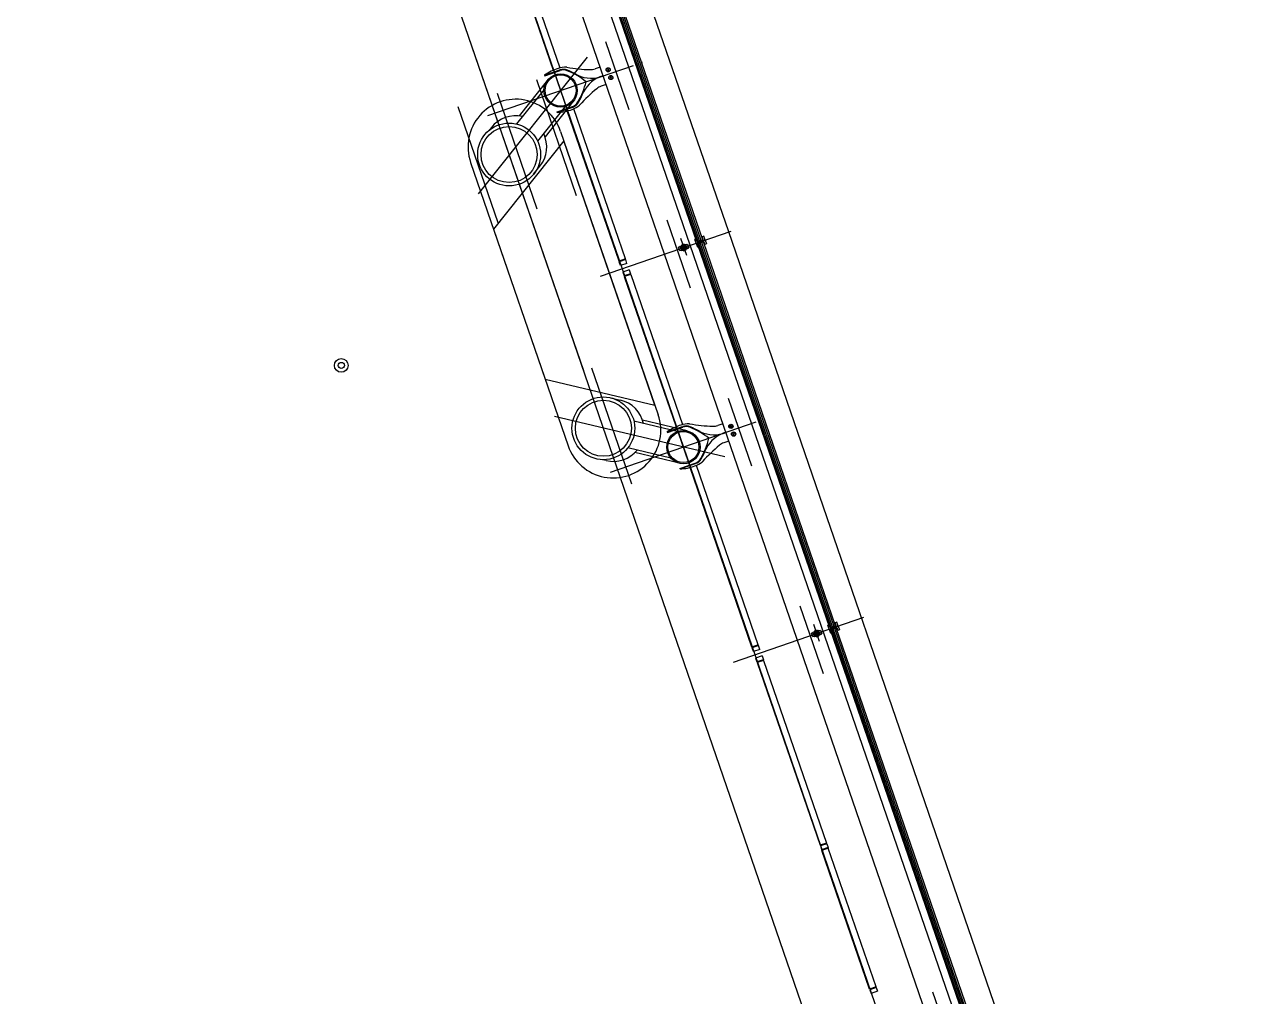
# Model space of a CAD drawing. Extents: x 809487 to 809680, y 818779 to 819225.
# Drawn here: x 809533.84 to 809542.92, y 819185.34 to 819192.48 of the extents above; entities that cross this region are included whole.
import ezdxf

# ---------------------------------------------------------------- set-up
doc = ezdxf.new("R2010")
doc.units = 0
for name, color, linetype in [('F-RC', 7, 'Continuous'), ('MAJ214__', 7, 'Continuous'), ('MAJ270__', 7, 'Continuous'), ('MAJ292__', 7, 'Continuous'), ('MAJ314__', 7, 'Continuous')]:
    doc.layers.add(name, color=color, linetype=linetype)

msp = doc.modelspace()

# ---------------------------------------------------------------- linework, layer by layer
at = {"layer": 'F-RC'}
for p, q in [((809537.2676, 819193.4664), (809537.7222, 819192.1463)), ((809537.3149, 819193.4827), (809537.7693, 819192.163)), ((809538.2053, 819190.7434), (809537.8251, 819191.8474)), ((809538.2525, 819190.7596), (809537.8725, 819191.8633)), ((809538.2525, 819190.7596), (809538.2053, 819190.7434)), ((809538.2542, 819190.7549), (809538.2069, 819190.7386)), ((809538.2166, 819190.7103), (809538.2069, 819190.7386)), ((809538.2088, 819190.7393), (809538.2071, 819190.744)), ((809538.2639, 819190.7265), (809538.2166, 819190.7103)), ((809538.2523, 819190.7543), (809538.2506, 819190.759)), ((809538.2639, 819190.7265), (809538.2542, 819190.7549)), ((809538.2802, 819190.6793), (809538.2329, 819190.663)), ((809538.2329, 819190.663), (809538.2427, 819190.6346)), ((809538.29, 819190.6509), (809538.2427, 819190.6346)), ((809538.2916, 819190.6462), (809538.2443, 819190.6299)), ((809538.2443, 819190.6299), (809538.6245, 819189.5258)), ((809538.2446, 819190.6353), (809538.2462, 819190.6305)), ((809538.2802, 819190.6793), (809538.29, 819190.6509)), ((809538.2881, 819190.6502), (809538.2897, 819190.6455)), ((809538.2916, 819190.6462), (809538.6716, 819189.5425)), ((809539.182, 819187.9068), (809538.7274, 819189.2269)), ((809539.2292, 819187.9231), (809538.7748, 819189.2428)), ((809539.2292, 819187.9231), (809539.182, 819187.9068)), ((809539.2309, 819187.9183), (809539.1836, 819187.9021)), ((809539.1855, 819187.9027), (809539.1838, 819187.9074)), ((809539.229, 819187.9177), (809539.2273, 819187.9224)), ((809539.2406, 819187.89), (809539.2309, 819187.9183)), ((809539.1934, 819187.8737), (809539.1836, 819187.9021)), ((809539.2406, 819187.89), (809539.1934, 819187.8737)), ((809539.2569, 819187.8427), (809539.2096, 819187.8264)), ((809539.2096, 819187.8264), (809539.2194, 819187.7981)), ((809539.2667, 819187.8143), (809539.2194, 819187.7981)), ((809539.2569, 819187.8427), (809539.2667, 819187.8143)), ((809539.2648, 819187.8137), (809539.2664, 819187.809)), ((809539.2683, 819187.8096), (809539.221, 819187.7933)), ((809539.221, 819187.7933), (809539.6833, 819186.4507)), ((809539.2213, 819187.7987), (809539.2229, 819187.794)), ((809539.2683, 819187.8096), (809539.7306, 819186.467)), ((809539.7306, 819186.467), (809539.6833, 819186.4507)), ((809539.7322, 819186.4622), (809539.685, 819186.446)), ((809539.6852, 819186.4513), (809539.6869, 819186.4466)), ((809539.7287, 819186.4663), (809539.7303, 819186.4616)), ((809539.7322, 819186.4622), (809539.742, 819186.4339)), ((809539.685, 819186.446), (809539.6947, 819186.4176)), ((809539.742, 819186.4339), (809539.6947, 819186.4176)), ((809539.724, 819186.4224), (809539.6964, 819186.4129)), ((809540.0472, 819185.3941), (809539.6964, 819186.4129)), ((809539.6966, 819186.4183), (809539.6982, 819186.4135)), ((809539.7436, 819186.4292), (809539.724, 819186.4224)), ((809539.7401, 819186.4332), (809539.7417, 819186.4285)), ((809540.0944, 819185.4104), (809539.7436, 819186.4292)), ((809540.0944, 819185.4104), (809540.0472, 819185.3941)), ((809540.0961, 819185.4056), (809540.0488, 819185.3894)), ((809540.0488, 819185.3894), (809540.0585, 819185.361)), ((809540.049, 819185.3947), (809540.0507, 819185.39)), ((809540.1058, 819185.3773), (809540.0585, 819185.361)), ((809540.0925, 819185.4097), (809540.0942, 819185.405)), ((809540.0961, 819185.4056), (809540.1058, 819185.3773))]:
    msp.add_line(p, q, dxfattribs=at)
at = {"layer": 'MAJ214__'}
for p, q in [((809538.7283, 819190.86), (809536.7765, 819196.5284)), ((809538.8088, 819190.8957), (809537.837, 819193.718)), ((809538.7873, 819190.8883), (809537.8155, 819193.7106)), ((809538.788, 819190.8885), (809537.8162, 819193.7109)), ((809538.7975, 819190.8918), (809537.8257, 819193.7141)), ((809538.643, 819190.8465), (809538.6534, 819190.8501)), ((809538.6479, 819190.8323), (809538.643, 819190.8465)), ((809538.6528, 819190.8181), (809538.6479, 819190.8323)), ((809538.6632, 819190.8217), (809538.6528, 819190.8181)), ((809538.6977, 819190.8666), (809538.6537, 819190.8515)), ((809538.6551, 819190.844), (809538.6627, 819190.8466)), ((809538.6684, 819190.8301), (809538.6608, 819190.8275)), ((809538.6628, 819190.8467), (809538.6936, 819190.8573)), ((809538.6635, 819190.8591), (809538.6853, 819190.8666)), ((809538.6641, 819190.8604), (809538.6635, 819190.8591)), ((809538.6635, 819190.8591), (809538.6645, 819190.8563)), ((809538.684, 819190.8672), (809538.6641, 819190.8604)), ((809538.6645, 819190.8563), (809538.6862, 819190.8638)), ((809538.6669, 819190.8571), (809538.6665, 819190.8564)), ((809538.6667, 819190.856), (809538.6665, 819190.8564)), ((809538.6685, 819190.8302), (809538.6993, 819190.8408)), ((809538.6975, 819190.8311), (809538.6757, 819190.8236)), ((809538.6757, 819190.8236), (809538.6767, 819190.8208)), ((809538.6984, 819190.8283), (809538.6767, 819190.8208)), ((809538.678, 819190.8202), (809538.6767, 819190.8208)), ((809538.6776, 819190.8243), (809538.6773, 819190.8252)), ((809538.678, 819190.8202), (809538.6978, 819190.827)), ((809538.6839, 819190.8629), (809538.6845, 819190.8626)), ((809538.684, 819190.8672), (809538.6853, 819190.8666)), ((809538.6847, 819190.8622), (809538.6845, 819190.8626)), ((809538.6853, 819190.8666), (809538.6862, 819190.8638)), ((809538.7012, 819190.8599), (809538.6936, 819190.8573)), ((809538.6956, 819190.8305), (809538.6953, 819190.8314)), ((809538.6975, 819190.8311), (809538.6984, 819190.8283)), ((809538.6978, 819190.827), (809538.6984, 819190.8283)), ((809538.6988, 819190.8657), (809538.7092, 819190.8693)), ((809538.7085, 819190.8373), (809538.7189, 819190.8409)), ((809538.7092, 819190.8693), (809538.7141, 819190.8551)), ((809538.7141, 819190.8551), (809538.7189, 819190.8409)), ((809540.6801, 819185.1916), (809538.7283, 819190.86)), ((809539.764, 819188.0517), (809538.7922, 819190.8741)), ((809539.7647, 819188.0519), (809538.7929, 819190.8743)), ((809539.7742, 819188.0552), (809538.8024, 819190.8776)), ((809539.7855, 819188.0591), (809538.8137, 819190.8815)), ((809539.6197, 819188.0099), (809539.6301, 819188.0135)), ((809539.6295, 819187.9816), (809539.6197, 819188.0099)), ((809539.6744, 819188.0301), (809539.6304, 819188.0149)), ((809539.6318, 819188.0075), (809539.6394, 819188.0101)), ((809539.6451, 819187.9935), (809539.6375, 819187.9909)), ((809539.6395, 819188.0101), (809539.6703, 819188.0207)), ((809539.6402, 819188.0225), (809539.662, 819188.03)), ((809539.6408, 819188.0238), (809539.6402, 819188.0225)), ((809539.6402, 819188.0225), (809539.6412, 819188.0197)), ((809539.6607, 819188.0307), (809539.6408, 819188.0238)), ((809539.6412, 819188.0197), (809539.6629, 819188.0272)), ((809539.6436, 819188.0205), (809539.6433, 819188.0199)), ((809539.6434, 819188.0194), (809539.6433, 819188.0199)), ((809539.6452, 819187.9936), (809539.676, 819188.0042)), ((809539.6742, 819187.9946), (809539.6524, 819187.9871)), ((809539.6606, 819188.0264), (809539.6612, 819188.0261)), ((809539.6607, 819188.0307), (809539.662, 819188.03)), ((809539.6614, 819188.0256), (809539.6612, 819188.0261)), ((809539.662, 819188.03), (809539.6629, 819188.0272)), ((809539.6779, 819188.0234), (809539.6703, 819188.0207)), ((809539.6723, 819187.9939), (809539.672, 819187.9949)), ((809539.6742, 819187.9946), (809539.6752, 819187.9917)), ((809539.6755, 819188.0291), (809539.6859, 819188.0327)), ((809539.6852, 819188.0008), (809539.6957, 819188.0044)), ((809539.6859, 819188.0327), (809539.6957, 819188.0044)), ((809540.7407, 819185.2151), (809539.7689, 819188.0375)), ((809540.7414, 819185.2154), (809539.7696, 819188.0378)), ((809540.7509, 819185.2186), (809539.7791, 819188.041)), ((809540.7623, 819185.2226), (809539.7904, 819188.0449)), ((809539.6399, 819187.9852), (809539.6295, 819187.9816)), ((809539.6524, 819187.9871), (809539.6534, 819187.9843)), ((809539.6752, 819187.9917), (809539.6534, 819187.9843)), ((809539.6547, 819187.9836), (809539.6534, 819187.9843)), ((809539.6543, 819187.9877), (809539.654, 819187.9887)), ((809539.6547, 819187.9836), (809539.6745, 819187.9905)), ((809539.6745, 819187.9905), (809539.6752, 819187.9917))]:
    msp.add_line(p, q, dxfattribs=at)
for points in [[(809537.658, 819192.1094), (809537.7708, 819192.1483)], [(809537.7518, 819191.837), (809537.8646, 819191.8758)], [(809538.6643, 819190.8208), (809538.7083, 819190.8359)], [(809538.5603, 819189.4889), (809538.6731, 819189.5278)], [(809538.6541, 819189.2164), (809538.7669, 819189.2553)], [(809539.641, 819187.9842), (809539.685, 819187.9994)]]:
    msp.add_lwpolyline(points, dxfattribs=at)
for centre, radius in [((809538.1255, 819192.1498), 0.0155), ((809538.1255, 819192.1498), 0.0135), ((809538.1255, 819192.1498), 0.0042), ((809538.1451, 819192.093), 0.0155), ((809538.1451, 819192.093), 0.0135), ((809538.1451, 819192.093), 0.0042), ((809539.0278, 819189.5293), 0.0155), ((809539.0278, 819189.5293), 0.0135), ((809539.0278, 819189.5293), 0.0042), ((809539.0474, 819189.4725), 0.0155), ((809539.0474, 819189.4725), 0.0135), ((809539.0474, 819189.4725), 0.0042), ((809539.6577, 819188.0071), 0.006)]:
    msp.add_circle(centre, radius, dxfattribs=at)
for centre, radius, start, end in [((809537.7965, 819192.0734), 0.0792, 68.03764, 109), ((809537.6141, 819191.621), 0.567, 59.89592, 68.03764), ((809537.9085, 819192.1288), 0.02, 239.89592, 251.32459), ((809538.0005, 819192.3185), 0.2307, 244.76877, 292.32268), ((809538.1504, 819191.8831), 0.2307, 105.67731, 153.23123), ((809538.1504, 819191.8831), 0.2307, 105.67731, 112.32268), ((809538.0005, 819192.3185), 0.2307, 285.67731, 292.32268), ((809537.8388, 819191.9507), 0.0792, 289, 329.96236), ((809537.4165, 819192.1949), 0.567, 329.96236, 338.10407), ((809537.9612, 819191.976), 0.02, 146.67541, 158.10407), ((809538.681, 819190.8437), 0.0095, 146.69488, 199.00008), ((809538.681, 819190.8437), 0.0095, 199.00008, 251.30512), ((809538.681, 819190.8437), 0.006, 18.99986, 199.00013), ((809538.681, 819190.8437), 0.006, 199.00013, 18.99986), ((809538.681, 819190.8437), 0.0109, 101.1265, 116.87349), ((809538.681, 819190.8437), 0.0109, 281.1265, 296.87349), ((809538.681, 819190.8437), 0.0095, 18.99991, 72.81736), ((809538.681, 819190.8437), 0.0095, 325.18264, 18.99991), ((809538.6989, 819189.4529), 0.0792, 68.03764, 109), ((809538.5164, 819189.0004), 0.567, 59.89592, 68.03764), ((809538.8109, 819189.5083), 0.02, 239.89592, 251.32459), ((809538.9028, 819189.698), 0.2307, 244.76877, 292.32268), ((809539.0527, 819189.2626), 0.2307, 105.67731, 153.23123), ((809538.9028, 819189.698), 0.2307, 285.67731, 292.32268), ((809539.0527, 819189.2626), 0.2307, 105.67731, 112.32268), ((809538.3188, 819189.5744), 0.567, 329.96236, 338.10407), ((809538.8635, 819189.3555), 0.02, 146.67541, 158.10407), ((809538.7411, 819189.3302), 0.0792, 289, 329.96236), ((809539.6577, 819188.0071), 0.0095, 146.69488, 251.30512), ((809539.6577, 819188.0071), 0.0109, 101.1265, 116.87349), ((809539.6577, 819188.0071), 0.0109, 281.1265, 296.87349), ((809539.6577, 819188.0071), 0.0095, 325.18264, 72.81736)]:
    msp.add_arc(centre, radius, start, end, dxfattribs=at)
for points, degree in [([(809538.6534, 819190.8508), (809538.6534, 819190.8508), (809538.6534, 819190.8509), (809538.6534, 819190.851), (809538.6534, 819190.851), (809538.6535, 819190.8511), (809538.6535, 819190.8511), (809538.6535, 819190.8512), (809538.6535, 819190.8512), (809538.6535, 819190.8513), (809538.6535, 819190.8513), (809538.6536, 819190.8514), (809538.6536, 819190.8514), (809538.6536, 819190.8515), (809538.6537, 819190.8515), (809538.6537, 819190.8515)], 3), ([(809538.6542, 819190.8446), (809538.6541, 819190.8449), (809538.6541, 819190.8453), (809538.6539, 819190.8461), (809538.6538, 819190.8467), (809538.6536, 819190.8478), (809538.6535, 819190.8484), (809538.6534, 819190.8495), (809538.6534, 819190.8502), (809538.6534, 819190.8508)], 3), ([(809538.6542, 819190.8446), (809538.6543, 819190.8446), (809538.6543, 819190.8446), (809538.6543, 819190.8445), (809538.6543, 819190.8445), (809538.6543, 819190.8444), (809538.6543, 819190.8444), (809538.6543, 819190.8444)], 3), ([(809538.6551, 819190.844), (809538.6551, 819190.844), (809538.6551, 819190.844), (809538.655, 819190.844), (809538.655, 819190.844), (809538.6549, 819190.844), (809538.6549, 819190.844), (809538.6548, 819190.844), (809538.6547, 819190.844), (809538.6545, 819190.8441), (809538.6545, 819190.8441), (809538.6544, 819190.8443), (809538.6543, 819190.8443), (809538.6543, 819190.8444)], 3), ([(809538.6604, 819190.8267), (809538.6604, 819190.8268), (809538.6604, 819190.8268), (809538.6604, 819190.8269), (809538.6604, 819190.827), (809538.6604, 819190.8271), (809538.6604, 819190.8272), (809538.6605, 819190.8273), (809538.6606, 819190.8274), (809538.6607, 819190.8274), (809538.6607, 819190.8275), (809538.6608, 819190.8275), (809538.6608, 819190.8275), (809538.6608, 819190.8275)], 3), ([(809538.6604, 819190.8267), (809538.6604, 819190.8267), (809538.6604, 819190.8267), (809538.6604, 819190.8267), (809538.6604, 819190.8266), (809538.6604, 819190.8266), (809538.6605, 819190.8266), (809538.6605, 819190.8265)], 3), ([(809538.6636, 819190.8212), (809538.6632, 819190.8216), (809538.6629, 819190.8221), (809538.6622, 819190.8231), (809538.6619, 819190.8236), (809538.6614, 819190.8246), (809538.6611, 819190.8251), (809538.6607, 819190.8259), (809538.6606, 819190.8262), (809538.6605, 819190.8265)], 3), ([(809538.6627, 819190.8466), (809538.6627, 819190.8467), (809538.6628, 819190.8467), (809538.6628, 819190.8467)], 2), ([(809538.6627, 819190.8466), (809538.6627, 819190.8466), (809538.6627, 819190.8466), (809538.6627, 819190.8465), (809538.6628, 819190.8463), (809538.6629, 819190.8457), (809538.663, 819190.8453), (809538.6632, 819190.8441), (809538.6633, 819190.843), (809538.6637, 819190.8408), (809538.664, 819190.8396), (809538.6645, 819190.8383), (809538.6645, 819190.8382), (809538.6645, 819190.838)], 3), ([(809538.6643, 819190.8208), (809538.6643, 819190.8208), (809538.6642, 819190.8208), (809538.6641, 819190.8208), (809538.6641, 819190.8208), (809538.664, 819190.8208), (809538.664, 819190.8208), (809538.6639, 819190.8209), (809538.6639, 819190.8209), (809538.6639, 819190.8209), (809538.6638, 819190.8209), (809538.6638, 819190.821), (809538.6637, 819190.821), (809538.6637, 819190.8211), (809538.6636, 819190.8211), (809538.6636, 819190.8212)], 3), ([(809538.6645, 819190.838), (809538.6649, 819190.837), (809538.6653, 819190.836), (809538.6662, 819190.8341), (809538.6668, 819190.8331), (809538.6675, 819190.8318), (809538.6678, 819190.8313), (809538.6681, 819190.8307), (809538.6682, 819190.8305), (809538.6683, 819190.8302), (809538.6684, 819190.8302), (809538.6684, 819190.8301)], 3), ([(809538.6685, 819190.8302), (809538.6685, 819190.8301), (809538.6684, 819190.8301), (809538.6684, 819190.8301)], 2), ([(809538.6685, 819190.8302), (809538.6685, 819190.8301), (809538.6684, 819190.8301), (809538.6684, 819190.8301)], 2), ([(809538.6739, 819190.8502), (809538.6739, 819190.8502), (809538.6739, 819190.8502), (809538.6738, 819190.8501), (809538.6738, 819190.85), (809538.6736, 819190.8498), (809538.6735, 819190.8496), (809538.6733, 819190.8493), (809538.6732, 819190.8491), (809538.673, 819190.8489)], 3), ([(809538.676, 819190.8535), (809538.6749, 819190.8517), (809538.6739, 819190.8502)], 2), ([(809538.6779, 819190.8347), (809538.6781, 819190.8346), (809538.6783, 819190.8346), (809538.6787, 819190.8344), (809538.6789, 819190.8344), (809538.6792, 819190.8343), (809538.6793, 819190.8342), (809538.6794, 819190.8342), (809538.6794, 819190.8342), (809538.6794, 819190.8342)], 3), ([(809538.6825, 819190.8532), (809538.6808, 819190.8538), (809538.6789, 819190.8544)], 2), ([(809538.6794, 819190.8342), (809538.6811, 819190.8336), (809538.6831, 819190.833)], 2), ([(809538.684, 819190.8527), (809538.6838, 819190.8528), (809538.6836, 819190.8528), (809538.6832, 819190.853), (809538.683, 819190.853), (809538.6828, 819190.8531), (809538.6827, 819190.8532), (809538.6826, 819190.8532), (809538.6826, 819190.8532), (809538.6825, 819190.8532)], 3), ([(809538.6859, 819190.8339), (809538.6871, 819190.8357), (809538.6881, 819190.8372)], 2), ([(809538.6881, 819190.8372), (809538.6881, 819190.8372), (809538.6881, 819190.8372), (809538.6881, 819190.8373), (809538.6882, 819190.8374), (809538.6883, 819190.8376), (809538.6885, 819190.8378), (809538.6887, 819190.8381), (809538.6888, 819190.8383), (809538.6889, 819190.8385)], 3), ([(809538.6974, 819190.8494), (809538.6971, 819190.8504), (809538.6967, 819190.8514), (809538.6957, 819190.8533), (809538.6952, 819190.8543), (809538.6945, 819190.8556), (809538.6942, 819190.8561), (809538.6938, 819190.8567), (809538.6937, 819190.8569), (809538.6936, 819190.8572), (809538.6936, 819190.8572), (809538.6936, 819190.8573)], 3), ([(809538.6993, 819190.8408), (809538.6993, 819190.8408), (809538.6993, 819190.8408), (809538.6992, 819190.8409), (809538.6992, 819190.8411), (809538.699, 819190.8417), (809538.699, 819190.8421), (809538.6988, 819190.8433), (809538.6987, 819190.8444), (809538.6982, 819190.8466), (809538.6979, 819190.8478), (809538.6975, 819190.8491), (809538.6975, 819190.8492), (809538.6974, 819190.8494)], 3), ([(809538.6977, 819190.8666), (809538.6977, 819190.8666), (809538.6977, 819190.8667), (809538.6978, 819190.8666), (809538.6979, 819190.8666), (809538.6979, 819190.8666), (809538.698, 819190.8666), (809538.698, 819190.8665), (809538.6981, 819190.8665), (809538.6981, 819190.8665), (809538.6981, 819190.8665), (809538.6982, 819190.8664), (809538.6982, 819190.8664), (809538.6983, 819190.8663), (809538.6983, 819190.8663), (809538.6984, 819190.8662)], 3), ([(809538.6984, 819190.8662), (809538.6987, 819190.8658), (809538.6991, 819190.8653), (809538.6998, 819190.8643), (809538.7001, 819190.8638), (809538.7006, 819190.8628), (809538.7009, 819190.8623), (809538.7012, 819190.8615), (809538.7014, 819190.8612), (809538.7015, 819190.8609)], 3), ([(809538.7069, 819190.8434), (809538.7062, 819190.8431), (809538.7056, 819190.8429), (809538.704, 819190.8424), (809538.7031, 819190.8421), (809538.7015, 819190.8415), (809538.7009, 819190.8413), (809538.7, 819190.841), (809538.6996, 819190.8409), (809538.6993, 819190.8408)], 3), ([(809538.7069, 819190.8434), (809538.706, 819190.8431), (809538.7051, 819190.8428), (809538.7043, 819190.8425), (809538.703, 819190.842), (809538.7017, 819190.8416), (809538.7004, 819190.8411), (809538.7001, 819190.841), (809538.6997, 819190.8409), (809538.6993, 819190.8408)], 3), ([(809538.7016, 819190.8607), (809538.7016, 819190.8606), (809538.7016, 819190.8606), (809538.7016, 819190.8605), (809538.7016, 819190.8604), (809538.7016, 819190.8603), (809538.7015, 819190.8602), (809538.7015, 819190.8601), (809538.7014, 819190.86), (809538.7013, 819190.86), (809538.7013, 819190.8599), (809538.7012, 819190.8599), (809538.7012, 819190.8599), (809538.7012, 819190.8599)], 3), ([(809538.7016, 819190.8607), (809538.7016, 819190.8607), (809538.7016, 819190.8607), (809538.7015, 819190.8607), (809538.7015, 819190.8608), (809538.7015, 819190.8608), (809538.7015, 819190.8608), (809538.7015, 819190.8609)], 3), ([(809538.7069, 819190.8434), (809538.7069, 819190.8434), (809538.7069, 819190.8434), (809538.7069, 819190.8434), (809538.707, 819190.8434), (809538.7071, 819190.8434), (809538.7071, 819190.8434), (809538.7072, 819190.8434), (809538.7073, 819190.8434), (809538.7074, 819190.8433), (809538.7075, 819190.8433), (809538.7076, 819190.8431), (809538.7076, 819190.8431), (809538.7077, 819190.843)], 3), ([(809538.7077, 819190.8428), (809538.7077, 819190.8428), (809538.7077, 819190.8429), (809538.7077, 819190.8429), (809538.7077, 819190.8429), (809538.7077, 819190.843), (809538.7077, 819190.843), (809538.7077, 819190.843)], 3), ([(809538.7077, 819190.8428), (809538.7078, 819190.8425), (809538.7079, 819190.8421), (809538.7081, 819190.8413), (809538.7082, 819190.8407), (809538.7084, 819190.8396), (809538.7084, 819190.839), (809538.7085, 819190.8379), (809538.7086, 819190.8373), (809538.7086, 819190.8366)], 3), ([(809538.7086, 819190.8366), (809538.7086, 819190.8366), (809538.7085, 819190.8365), (809538.7085, 819190.8364), (809538.7085, 819190.8364), (809538.7085, 819190.8363), (809538.7085, 819190.8363), (809538.7085, 819190.8362), (809538.7085, 819190.8362), (809538.7084, 819190.8361), (809538.7084, 819190.8361), (809538.7084, 819190.836), (809538.7084, 819190.836), (809538.7083, 819190.8359), (809538.7083, 819190.8359), (809538.7083, 819190.8359)], 3), ([(809539.6301, 819188.0142), (809539.6301, 819188.0143), (809539.6301, 819188.0143), (809539.6301, 819188.0144), (809539.6301, 819188.0145), (809539.6302, 819188.0146), (809539.6302, 819188.0146), (809539.6302, 819188.0147), (809539.6302, 819188.0147), (809539.6302, 819188.0147), (809539.6302, 819188.0148), (809539.6303, 819188.0148), (809539.6303, 819188.0149), (809539.6304, 819188.0149), (809539.6304, 819188.0149), (809539.6304, 819188.0149)], 3), ([(809539.6309, 819188.008), (809539.6309, 819188.0084), (809539.6308, 819188.0087), (809539.6306, 819188.0096), (809539.6305, 819188.0101), (809539.6303, 819188.0112), (809539.6302, 819188.0118), (809539.6301, 819188.013), (809539.6301, 819188.0136), (809539.6301, 819188.0142)], 3), ([(809539.6309, 819188.008), (809539.631, 819188.008), (809539.631, 819188.008), (809539.631, 819188.0079), (809539.631, 819188.0079), (809539.631, 819188.0079), (809539.631, 819188.0079), (809539.631, 819188.0078)], 3), ([(809539.6318, 819188.0075), (809539.6318, 819188.0075), (809539.6318, 819188.0075), (809539.6317, 819188.0075), (809539.6317, 819188.0075), (809539.6316, 819188.0074), (809539.6316, 819188.0074), (809539.6315, 819188.0075), (809539.6314, 819188.0075), (809539.6312, 819188.0075), (809539.6312, 819188.0076), (809539.6311, 819188.0077), (809539.631, 819188.0078), (809539.631, 819188.0078)], 3), ([(809539.6394, 819188.0101), (809539.6394, 819188.0101), (809539.6394, 819188.0101), (809539.6394, 819188.0099), (809539.6395, 819188.0097), (809539.6396, 819188.0091), (809539.6397, 819188.0087), (809539.6399, 819188.0075), (809539.64, 819188.0065), (809539.6404, 819188.0042), (809539.6407, 819188.003), (809539.6415, 819188.0007), (809539.642, 819187.9996), (809539.643, 819187.9975), (809539.6435, 819187.9966), (809539.6442, 819187.9953), (809539.6445, 819187.9948), (809539.6448, 819187.9941), (809539.6449, 819187.9939), (809539.645, 819187.9937), (809539.6451, 819187.9936), (809539.6451, 819187.9935)], 3), ([(809539.6394, 819188.0101), (809539.6394, 819188.0101), (809539.6395, 819188.0101), (809539.6395, 819188.0101)], 2), ([(809539.6452, 819187.9936), (809539.6452, 819187.9936), (809539.6451, 819187.9936), (809539.6451, 819187.9935)], 2), ([(809539.6452, 819187.9936), (809539.6452, 819187.9936), (809539.6451, 819187.9936), (809539.6451, 819187.9935)], 2), ([(809539.6506, 819188.0137), (809539.6506, 819188.0137), (809539.6506, 819188.0136), (809539.6505, 819188.0136), (809539.6505, 819188.0135), (809539.6503, 819188.0132), (809539.6502, 819188.0131), (809539.65, 819188.0127), (809539.6499, 819188.0125), (809539.6497, 819188.0124)], 3), ([(809539.6527, 819188.0169), (809539.6516, 819188.0152), (809539.6506, 819188.0137)], 2), ([(809539.6546, 819187.9981), (809539.6548, 819187.9981), (809539.655, 819187.998), (809539.6554, 819187.9979), (809539.6556, 819187.9978), (809539.6559, 819187.9977), (809539.656, 819187.9977), (809539.6561, 819187.9977), (809539.6561, 819187.9977), (809539.6561, 819187.9976)], 3), ([(809539.6593, 819188.0166), (809539.6575, 819188.0172), (809539.6556, 819188.0179)], 2), ([(809539.6561, 819187.9976), (809539.6578, 819187.9971), (809539.6598, 819187.9964)], 2), ([(809539.6607, 819188.0161), (809539.6605, 819188.0162), (809539.6603, 819188.0163), (809539.6599, 819188.0164), (809539.6597, 819188.0165), (809539.6595, 819188.0166), (809539.6594, 819188.0166), (809539.6593, 819188.0166), (809539.6593, 819188.0166), (809539.6593, 819188.0166)], 3), ([(809539.6626, 819187.9974), (809539.6638, 819187.9991), (809539.6648, 819188.0006)], 2), ([(809539.6648, 819188.0006), (809539.6648, 819188.0006), (809539.6648, 819188.0007), (809539.6648, 819188.0007), (809539.6649, 819188.0008), (809539.665, 819188.001), (809539.6652, 819188.0012), (809539.6654, 819188.0016), (809539.6655, 819188.0018), (809539.6656, 819188.0019)], 3), ([(809539.676, 819188.0042), (809539.676, 819188.0042), (809539.676, 819188.0042), (809539.6759, 819188.0044), (809539.6759, 819188.0046), (809539.6757, 819188.0052), (809539.6757, 819188.0055), (809539.6755, 819188.0068), (809539.6754, 819188.0078), (809539.6749, 819188.0101), (809539.6746, 819188.0113), (809539.6739, 819188.0136), (809539.6734, 819188.0147), (809539.6724, 819188.0168), (809539.6719, 819188.0177), (809539.6712, 819188.019), (809539.6709, 819188.0195), (809539.6705, 819188.0201), (809539.6704, 819188.0204), (809539.6703, 819188.0206), (809539.6703, 819188.0207), (809539.6703, 819188.0207)], 3), ([(809539.6744, 819188.0301), (809539.6744, 819188.0301), (809539.6745, 819188.0301), (809539.6745, 819188.0301), (809539.6746, 819188.0301), (809539.6746, 819188.03), (809539.6747, 819188.03), (809539.6747, 819188.03), (809539.6748, 819188.03), (809539.6748, 819188.0299), (809539.6748, 819188.0299), (809539.6749, 819188.0299), (809539.6749, 819188.0298), (809539.675, 819188.0298), (809539.675, 819188.0297), (809539.6751, 819188.0297)], 3), ([(809539.6751, 819188.0297), (809539.6754, 819188.0292), (809539.6758, 819188.0287), (809539.6765, 819188.0277), (809539.6768, 819188.0272), (809539.6773, 819188.0262), (809539.6776, 819188.0258), (809539.6779, 819188.025), (809539.6781, 819188.0246), (809539.6782, 819188.0243)], 3), ([(809539.6836, 819188.0068), (809539.683, 819188.0066), (809539.6823, 819188.0064), (809539.6807, 819188.0058), (809539.6798, 819188.0055), (809539.6782, 819188.005), (809539.6776, 819188.0048), (809539.6767, 819188.0044), (809539.6763, 819188.0043), (809539.676, 819188.0042)], 3), ([(809539.6836, 819188.0068), (809539.6827, 819188.0065), (809539.6818, 819188.0062), (809539.681, 819188.0059), (809539.6797, 819188.0055), (809539.6784, 819188.005), (809539.6771, 819188.0046), (809539.6768, 819188.0045), (809539.6764, 819188.0043), (809539.676, 819188.0042)], 3), ([(809539.6783, 819188.0241), (809539.6783, 819188.0241), (809539.6783, 819188.0241), (809539.6783, 819188.024), (809539.6783, 819188.0239), (809539.6783, 819188.0237), (809539.6782, 819188.0237), (809539.6782, 819188.0235), (809539.6781, 819188.0235), (809539.678, 819188.0234), (809539.678, 819188.0234), (809539.6779, 819188.0234), (809539.6779, 819188.0234), (809539.6779, 819188.0234)], 3), ([(809539.6783, 819188.0241), (809539.6783, 819188.0241), (809539.6783, 819188.0242), (809539.6782, 819188.0242), (809539.6782, 819188.0242), (809539.6782, 819188.0243), (809539.6782, 819188.0243), (809539.6782, 819188.0243)], 3), ([(809539.6836, 819188.0068), (809539.6836, 819188.0068), (809539.6836, 819188.0068), (809539.6836, 819188.0068), (809539.6837, 819188.0068), (809539.6838, 819188.0068), (809539.6838, 819188.0068), (809539.6839, 819188.0068), (809539.684, 819188.0068), (809539.6841, 819188.0067), (809539.6842, 819188.0067), (809539.6843, 819188.0066), (809539.6843, 819188.0065), (809539.6844, 819188.0064)], 3), ([(809539.6844, 819188.0062), (809539.6844, 819188.0063), (809539.6844, 819188.0063), (809539.6844, 819188.0063), (809539.6844, 819188.0064), (809539.6844, 819188.0064), (809539.6844, 819188.0064), (809539.6844, 819188.0064)], 3), ([(809539.6844, 819188.0062), (809539.6845, 819188.0059), (809539.6846, 819188.0056), (809539.6848, 819188.0047), (809539.6849, 819188.0042), (809539.6851, 819188.0031), (809539.6851, 819188.0025), (809539.6852, 819188.0013), (809539.6853, 819188.0007), (809539.6853, 819188.0001)], 3), ([(809539.6853, 819188.0001), (809539.6853, 819188), (809539.6853, 819188), (809539.6852, 819187.9999), (809539.6852, 819187.9998), (809539.6852, 819187.9997), (809539.6852, 819187.9997), (809539.6852, 819187.9996), (809539.6852, 819187.9996), (809539.6851, 819187.9995), (809539.6851, 819187.9995), (809539.6851, 819187.9995), (809539.6851, 819187.9994), (809539.685, 819187.9994), (809539.685, 819187.9994), (809539.685, 819187.9994)], 3), ([(809539.6371, 819187.9902), (809539.6371, 819187.9902), (809539.6371, 819187.9902), (809539.6371, 819187.9903), (809539.6371, 819187.9904), (809539.6371, 819187.9906), (809539.6371, 819187.9906), (809539.6372, 819187.9908), (809539.6373, 819187.9908), (809539.6374, 819187.9909), (809539.6374, 819187.9909), (809539.6375, 819187.9909), (809539.6375, 819187.9909), (809539.6375, 819187.9909)], 3), ([(809539.6371, 819187.9902), (809539.6371, 819187.9902), (809539.6371, 819187.9901), (809539.6371, 819187.9901), (809539.6371, 819187.9901), (809539.6372, 819187.99), (809539.6372, 819187.99), (809539.6372, 819187.99)], 3), ([(809539.6403, 819187.9846), (809539.6399, 819187.9851), (809539.6396, 819187.9856), (809539.6389, 819187.9866), (809539.6386, 819187.9871), (809539.6381, 819187.988), (809539.6378, 819187.9885), (809539.6374, 819187.9893), (809539.6373, 819187.9897), (809539.6372, 819187.99)], 3), ([(809539.641, 819187.9842), (809539.641, 819187.9842), (809539.6409, 819187.9842), (809539.6408, 819187.9842), (809539.6408, 819187.9842), (809539.6407, 819187.9843), (809539.6407, 819187.9843), (809539.6406, 819187.9843), (809539.6406, 819187.9843), (809539.6406, 819187.9844), (809539.6405, 819187.9844), (809539.6405, 819187.9844), (809539.6404, 819187.9845), (809539.6404, 819187.9845), (809539.6403, 819187.9846), (809539.6403, 819187.9846)], 3)]:
    msp.add_open_spline(points, degree=degree, dxfattribs=at)
at = {"layer": 'MAJ270__'}
for p, q in [((809533.837, 819201.8672), (809537.7438, 819190.521)), ((809533.837, 819201.8672), (809537.9435, 819189.941)), ((809536.2738, 819196.3606), (809538.2272, 819190.6874)), ((809538.2794, 819191.8563), (809538.1078, 819192.3549)), ((809537.897, 819191.6463), (809537.6789, 819192.2796)), ((809537.971, 819192.242), (809537.1692, 819191.2372)), ((809537.24, 819191.8131), (809538.312, 819192.1823)), ((809538.3693, 819192.2099), (809538.3741, 819192.1957)), ((809537.7165, 819192.1706), (809537.8339, 819191.8297)), ((809537.5976, 819192.0781), (809537.8906, 819191.2269)), ((809537.3092, 819191.9788), (809537.6023, 819191.1276)), ((809537.0208, 819191.8795), (809537.3139, 819191.0283)), ((809538.7306, 819190.5461), (809538.5589, 819191.0447)), ((809538.7306, 819190.5461), (809538.5589, 819191.0447)), ((809538.0702, 819190.6334), (809539.0284, 819190.9633)), ((809538.0702, 819190.6334), (809539.0284, 819190.9633)), ((809538.6573, 819190.9124), (809538.7001, 819190.7881)), ((809538.6573, 819190.9124), (809538.7001, 819190.7881)), ((809538.8204, 819190.8996), (809538.8253, 819190.8855)), ((809538.8204, 819190.8996), (809538.8253, 819190.8855)), ((809538.2272, 819190.6874), (809540.1806, 819185.0143)), ((809537.7438, 819190.521), (809541.8503, 819178.5947)), ((809538.2988, 819189.1046), (809538.0057, 819189.9558)), ((809538.5573, 819189.7286), (809538.7754, 819189.0953)), ((809539.1818, 819189.2358), (809539.0101, 819189.7344)), ((809538.9824, 819189.3047), (809537.7319, 819189.6029)), ((809538.1423, 819189.1926), (809539.2143, 819189.5617)), ((809538.7379, 819189.2043), (809538.6205, 819189.5452)), ((809539.7073, 819187.7095), (809539.5356, 819188.2081)), ((809539.0469, 819187.7968), (809540.0051, 819188.1268)), ((809539.634, 819188.0758), (809539.6768, 819187.9515)), ((809540.684, 819184.873), (809540.5123, 819185.3716))]:
    msp.add_line(p, q, dxfattribs=at)
for centre, radius in [((809538.3717, 819192.2028), 0.003), ((809538.8229, 819190.8926), 0.003), ((809538.8229, 819190.8926), 0.003), ((809536.1635, 819189.9769), 0.05), ((809536.1635, 819189.9769), 0.0228)]:
    msp.add_circle(centre, radius, dxfattribs=at)
at = {"layer": 'MAJ292__'}
for p, q in [((809539.012, 819190.9577), (809535.1051, 819202.3039)), ((809538.5392, 819190.7949), (809536.5874, 819196.4633)), ((809538.8204, 819190.8996), (809537.8486, 819193.722)), ((809538.7779, 819190.885), (809537.806, 819193.7074)), ((809538.7705, 819190.9063), (809538.7632, 819190.9037)), ((809538.773, 819190.8754), (809538.7632, 819190.9037)), ((809538.7779, 819190.885), (809538.7705, 819190.9063)), ((809538.8237, 819190.9008), (809538.7779, 819190.885)), ((809538.8287, 819190.9263), (809538.8164, 819190.9221)), ((809538.8238, 819190.9008), (809538.8164, 819190.9221)), ((809538.8385, 819190.8979), (809538.8287, 819190.9263)), ((809542.9188, 819179.6114), (809539.012, 819190.9577)), ((809538.8385, 819190.8979), (809538.773, 819190.8754)), ((809538.8385, 819190.8979), (809538.773, 819190.8754)), ((809538.773, 819190.8754), (809538.7828, 819190.847)), ((809538.8286, 819190.8866), (809538.7828, 819190.8708)), ((809539.7546, 819188.0484), (809538.7828, 819190.8708)), ((809538.7828, 819190.8708), (809538.7901, 819190.8495)), ((809538.7901, 819190.8495), (809538.7828, 819190.847)), ((809539.7971, 819188.0631), (809538.8253, 819190.8855)), ((809538.8286, 819190.8866), (809538.836, 819190.8653)), ((809538.8483, 819190.8696), (809538.836, 819190.8653)), ((809538.8385, 819190.8979), (809538.8483, 819190.8696)), ((809540.491, 819185.1265), (809538.5392, 819190.7949)), ((809539.8054, 819188.0897), (809539.7931, 819188.0855)), ((809539.8005, 819188.0642), (809539.7931, 819188.0855)), ((809539.8152, 819188.0614), (809539.8054, 819188.0897)), ((809539.7472, 819188.0697), (809539.7399, 819188.0672)), ((809539.7497, 819188.0388), (809539.7399, 819188.0672)), ((809539.7546, 819188.0484), (809539.7472, 819188.0697)), ((809539.8152, 819188.0614), (809539.7497, 819188.0388)), ((809539.8152, 819188.0614), (809539.7497, 819188.0388)), ((809539.7497, 819188.0388), (809539.7595, 819188.0105)), ((809539.8005, 819188.0642), (809539.7546, 819188.0484)), ((809539.8053, 819188.0501), (809539.7595, 819188.0343)), ((809540.7313, 819185.2119), (809539.7595, 819188.0343)), ((809539.7595, 819188.0343), (809539.7668, 819188.013)), ((809539.7668, 819188.013), (809539.7595, 819188.0105)), ((809540.7738, 819185.2265), (809539.802, 819188.0489)), ((809539.8053, 819188.0501), (809539.8127, 819188.0288)), ((809539.825, 819188.033), (809539.8127, 819188.0288)), ((809539.8152, 819188.0614), (809539.825, 819188.033))]:
    msp.add_line(p, q, dxfattribs=at)
for points in [[(809537.658, 819192.1094), (809537.6593, 819192.1055), (809537.7721, 819192.1443)], [(809538.0661, 819192.169), (809538.0292, 819192.1563)], [(809538.11, 819192.0413), (809538.0732, 819192.0286)], [(809537.7518, 819191.837), (809537.7504, 819191.8409), (809537.8632, 819191.8798)], [(809538.9684, 819189.5484), (809538.9315, 819189.5358)], [(809538.5603, 819189.4889), (809538.5616, 819189.4849), (809538.6744, 819189.5238)], [(809539.0123, 819189.4208), (809538.9755, 819189.4081)], [(809538.6541, 819189.2164), (809538.6527, 819189.2204), (809538.7655, 819189.2593)]]:
    msp.add_lwpolyline(points, dxfattribs=at)
for centre, radius in [((809537.776, 819191.9977), 0.1223), ((809537.776, 819191.9977), 0.1143), ((809538.6783, 819189.3772), 0.1223), ((809538.6783, 819189.3772), 0.1143)]:
    msp.add_circle(centre, radius, dxfattribs=at)
for centre, radius, start, end in [((809537.8581, 819191.8354), 0.3393, 107.29394, 126.13928), ((809537.8125, 819191.9961), 0.1724, 87.60393, 108.72489), ((809537.7965, 819192.0734), 0.075, 68.03764, 109), ((809537.8189, 819192.1484), 0.02, 80.57421, 87.60393), ((809538.0417, 819193.4902), 1.3402, 260.57421, 267.92155), ((809537.6141, 819191.621), 0.5628, 51.63214, 68.03764), ((809537.9967, 819192.2508), 0.1, 267.92155, 289), ((809537.4165, 819192.1949), 0.5628, 329.96236, 346.36786), ((809538.9042, 819190.9851), 1.3402, 130.07845, 137.42579), ((809538.1057, 819191.9341), 0.1, 109, 130.07845), ((809537.8388, 819191.9507), 0.075, 289, 329.96236), ((809537.7408, 819192.1761), 0.3393, 271.86071, 290.70605), ((809537.8038, 819192.0214), 0.1724, 289.2751, 310.39607), ((809537.9026, 819191.9054), 0.02, 310.39607, 317.42579), ((809538.7604, 819189.2149), 0.3393, 107.29394, 126.13928), ((809538.7148, 819189.3756), 0.1724, 87.60393, 108.72489), ((809538.7212, 819189.5279), 0.02, 80.57421, 87.60393), ((809538.944, 819190.8697), 1.3402, 260.57421, 267.92155), ((809538.6989, 819189.4529), 0.075, 68.03764, 109), ((809538.5164, 819189.0004), 0.5628, 51.63214, 68.03764), ((809538.899, 819189.6303), 0.1, 267.92155, 289), ((809538.3188, 819189.5744), 0.5628, 329.96236, 346.36786), ((809539.8066, 819188.3646), 1.3402, 130.07845, 137.42579), ((809539.0081, 819189.3136), 0.1, 109, 130.07845), ((809538.7061, 819189.4009), 0.1724, 289.2751, 310.39607), ((809538.7411, 819189.3302), 0.075, 289, 329.96236), ((809538.8049, 819189.2848), 0.02, 310.39607, 317.42579), ((809538.6431, 819189.5556), 0.3393, 271.86071, 290.70605)]:
    msp.add_arc(centre, radius, start, end, dxfattribs=at)
at = {"layer": 'MAJ314__'}
for p, q in [((809537.654, 819192.0051), (809537.4516, 819191.7515)), ((809537.6805, 819192.0739), (809537.4702, 819191.8104)), ((809537.8716, 819191.9215), (809537.6613, 819191.658)), ((809537.8103, 819191.8804), (809537.6065, 819191.6249)), ((809537.2668, 819191.7258), (809537.2498, 819191.7046)), ((809537.7763, 819191.6973), (809538.4936, 819189.6141)), ((809537.1144, 819191.4694), (809537.8317, 819189.3862)), ((809537.5779, 819191.383), (809537.624, 819191.4408)), ((809538.1438, 819189.7396), (809538.2157, 819189.7224)), ((809538.6331, 819189.4908), (809538.3152, 819189.5666)), ((809538.7067, 819189.4961), (809538.3788, 819189.5743)), ((809538.5867, 819189.2962), (809538.2711, 819189.3715)), ((809538.1096, 819189.2779), (809538.0832, 819189.2842)), ((809538.65, 819189.2583), (809538.3221, 819189.3365))]:
    msp.add_line(p, q, dxfattribs=at)
msp.add_lwpolyline([(809538.4695, 819189.684), (809537.8004, 819191.6274), (809537.2832, 819190.9792), (809537.663, 819189.8763), (809538.4695, 819189.684)], dxfattribs=at)
for centre, radius in [((809537.776, 819191.9977), 0.1223), ((809537.776, 819191.9977), 0.1143), ((809537.3974, 819191.527), 0.2309), ((809537.3974, 819191.527), 0.2059), ((809538.0902, 819189.515), 0.2309), ((809538.0902, 819189.515), 0.2059), ((809538.6783, 819189.3772), 0.1223), ((809538.6783, 819189.3772), 0.1143)]:
    msp.add_circle(centre, radius, dxfattribs=at)
for centre, radius, start, end in [((809537.4454, 819191.5833), 0.35, 19, 199.00003), ((809537.4454, 819191.5833), 0.2285, 77.36555, 141.41268), ((809537.4454, 819191.5833), 0.2285, 321.42148, 25.45906), ((809538.1626, 819189.5002), 0.2285, 12.54094, 76.57852), ((809538.1626, 819189.5002), 0.35, 198.9995, 19.00002), ((809538.1626, 819189.5002), 0.2285, 256.58732, 320.63445)]:
    msp.add_arc(centre, radius, start, end, dxfattribs=at)

doc.saveas('drawing.dxf')
